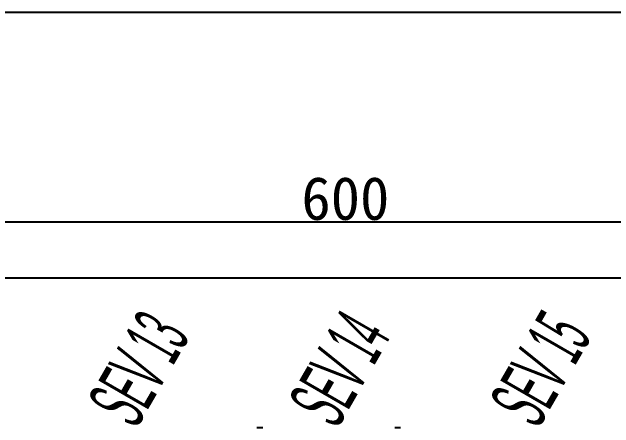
# Model space of a CAD drawing. Header units: millimetres. Extents: x 336 to 12810, y -1577 to 4105.
# Drawn here: x 8403.3 to 8612.9, y 1803.3 to 1948.2 of the extents above; entities that cross this region are included whole.
import ezdxf

# ---------------------------------------------------------------- set-up
doc = ezdxf.new("R2010")
doc.units = ezdxf.units.MM
doc.styles.get("Standard").update_dxf_attribs({"font": ''})
doc.styles.add('样式 8', font='arial.ttf', dxfattribs={"width": 0.6, "height": 2.5})
doc.styles.get('Standard').set_extended_font_data('SimSun')
doc.dimstyles.new('ISO-25', dxfattribs={"dimtxt": 2.5, "dimasz": 2.5, "dimexe": 1.25, "dimexo": 0.625, "dimtad": 1, "dimtxsty": 'Standard', "dimcen": 2.5, "dimadec": 0, "dimazin": 0, "dimtfac": 1, "dimtmove": 0, "dimatfit": 3, "dimfxl": 1, "dimarcsym": 0})

# ---------------------------------------------------------------- blocks, each defined once
blk = doc.blocks.new('*D870')
at = {"color": 0, "lineweight": -2}
for p, q in [((8219.37, 1856.17), (8219.37, 1876.29)), ((8819.37, 1856.17), (8819.37, 1876.29)), ((8221.87, 1875.04), (8816.87, 1875.04))]:
    blk.add_line(p, q, dxfattribs=at)
at = {"color": 0}
for points in [[(8221.87, 1875.45), (8221.87, 1874.62), (8219.37, 1875.04)], [(8816.87, 1874.62), (8816.87, 1875.45), (8819.37, 1875.04)]]:
    blk.add_solid(points, dxfattribs=at)
at = {"layer": 'Defpoints', "color": 0}
for p in [(8819.37, 1875.04), (8219.37, 1855.54), (8819.37, 1855.54)]:
    blk.add_point(p, dxfattribs=at)
at = {"color": 0, "insert": (8519.37, 1883.16), "char_height": 2.5, "attachment_point": 5}
blk.add_mtext('{\\H6x;600}', dxfattribs=at)

msp = doc.modelspace()

# ---------------------------------------------------------------- linework, layer by layer
at = {"color": 7, "linetype": 'Continuous'}
for p, q in [((8490.588, 1803.314), (8488.598, 1803.314)), ((8538.578, 1803.314), (8536.588, 1803.314))]:
    msp.add_line(p, q, dxfattribs=at)
at = {"color": 1}
msp.add_lwpolyline([(8148.129, 1948.152), (8915.823, 1948.152), (8915.823, 941.851), (8148.129, 941.851)], close=True, dxfattribs=at)
msp.add_lwpolyline([(8219.374, 1855.542), (8819.374, 1855.542), (8819.374, 1365.542), (8219.374, 1365.542)], close=True)

# ---------------------------------------------------------------- texts
at = {"lineweight": 0, "style": '样式 8', "width": 0.4}
for s, p in [('SEV 14', (8516.447, 1802.591)), ('SEV 15', (8586.427, 1802.591)), ('SEV 13', (8446.509, 1802.591))]:
    msp.add_text(s, height=20, rotation=60, dxfattribs=at).set_placement(p)

# ---------------------------------------------------------------- dimensions: what is measured, and where the dimension line sits
dim = msp.add_linear_dim(base=(8819.374, 1875.037), p1=(8219.374, 1855.542), p2=(8819.374, 1855.542), text='{\\H6x;<>}', dimstyle='ISO-25')
dim.commit()
dim.dimension.update_dxf_attribs({"geometry": '*D870', "text_midpoint": (8519.374, 1883.162)})

doc.saveas('drawing.dxf')
